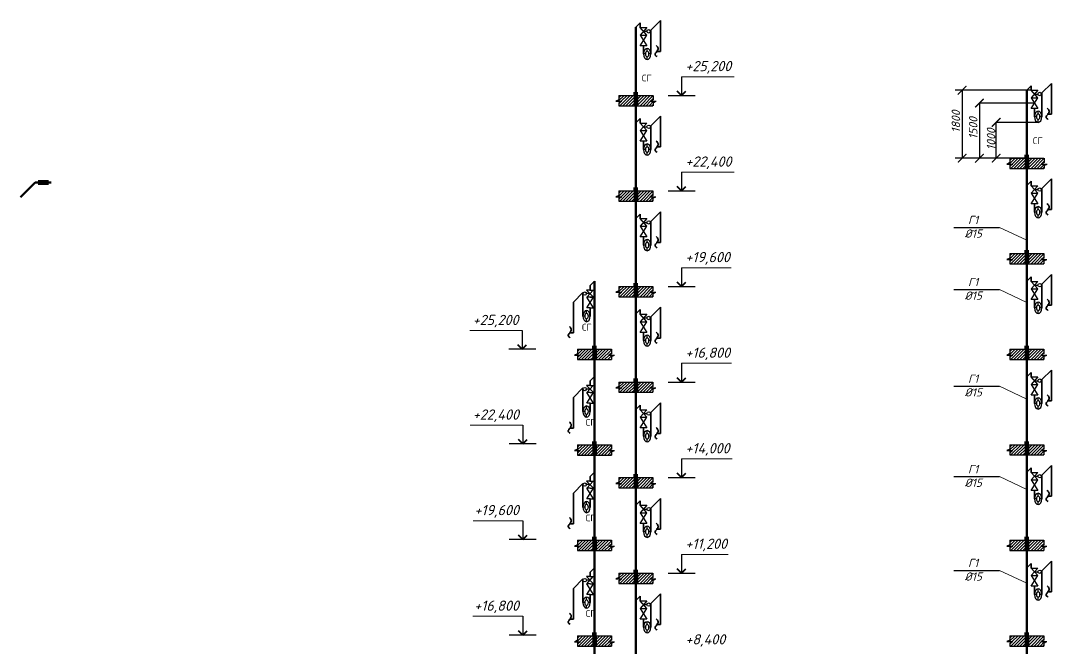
# Model space of a CAD drawing. Header units: millimetres. Extents: x -710977 to 10671, y -929782 to 89628.
# Drawn here: x 442 to 744.2, y 4319.3 to 4503.2 of the extents above; entities that cross this region are included whole.
import ezdxf

# ---------------------------------------------------------------- set-up
doc = ezdxf.new("R2010")
doc.units = ezdxf.units.MM
doc.header["$LTSCALE"] = 0.4
for name, color, linetype in [('аксонометрия', 84, 'Continuous'), ('кварталыИнфо', 7, 'Continuous'), ('СхемаГидравлика', 7, 'Continuous')]:
    doc.layers.add(name, color=color, linetype=linetype)
doc.layers.add('Надписи', color=7, linetype='Continuous', lineweight=20)
doc.styles.add('Zhenka', font='isocpeur.ttf', dxfattribs={"height": 400})
doc.styles.add('группа', font='isocpeui.ttf')
doc.styles.add('размерный', font='isocpeui.ttf')
doc.styles.add('текстовый', font='isocpeui.ttf', dxfattribs={"height": 5})
pattern_1 = [(45, (104.61145, 4215.55436), (-0.44194174, 0.44194174), [])]
pattern_2 = [(45, (104.61145, 4187.55436), (-0.44194174, 0.44194174), [])]
pattern_3 = [(45, (231.3973, 4187.5602), (-0.44194174, 0.44194174), [])]
pattern_4 = [(45, (231.3973, 4215.5602), (-0.44194174, 0.44194174), [])]
pattern_5 = [(45, (231.3973, 4243.5602), (-0.44194174, 0.44194174), [])]
pattern_6 = [(45, (231.3973, 4271.5602), (-0.44194174, 0.44194174), [])]
pattern_7 = [(45, (116.745, 4205.9379), (-0.44194174, 0.44194174), [])]
pattern_8 = [(45, (116.745, 4233.9379), (-0.44194174, 0.44194174), [])]
pattern_9 = [(45, (116.745, 4261.9379), (-0.44194174, 0.44194174), [])]
pattern_10 = [(45, (116.745, 4289.9379), (-0.44194174, 0.44194174), [])]

# ---------------------------------------------------------------- blocks, each defined once
blk = doc.blocks.new('_ArchTick')
at = {"color": 0, "linetype": 'ByBlock', "const_width": 0.15}
blk.add_lwpolyline([(-0.5, -0.5), (0.5, 0.5)], dxfattribs=at)

msp = doc.modelspace()

# ---------------------------------------------------------------- hatches: boundary and pattern name
at = {"layer": 'аксонометрия', "lineweight": 25}
h = msp.add_hatch(dxfattribs=at)
h.set_pattern_fill('ANSI31', scale=5, style=0)
h.set_pattern_definition([(45, (116.745, 4345.90765), (-0.44194174, 0.44194174), [])])
h.paths.add_polyline_path([(621.889, 4478.286), (621.889, 4481.286), (617.389, 4481.286), (617.389, 4479.994), (616.502, 4479.586), (618.275, 4479.586), (617.389, 4479.178), (617.389, 4478.286)])
h = msp.add_hatch(dxfattribs=at)
h.set_pattern_fill('ANSI31', scale=5, style=0)
h.set_pattern_definition([(45, (116.745, 4317.90765), (-0.44194174, 0.44194174), [])])
h.paths.add_polyline_path([(628.275, 4479.586), (626.502, 4479.586), (627.389, 4479.994), (627.389, 4481.286), (622.889, 4481.286), (622.889, 4478.286), (627.389, 4478.286), (627.389, 4479.178)])
h = msp.add_hatch(dxfattribs=at)
h.set_pattern_fill('ANSI31', scale=5, style=0)
h.set_pattern_definition([(45, (231.3973, 4327.52995), (-0.44194174, 0.44194174), [])])
h.paths.add_polyline_path([(736.541, 4459.908), (736.541, 4462.908), (732.041, 4462.908), (732.041, 4461.616), (731.154, 4461.208), (732.928, 4461.208), (732.041, 4460.8), (732.041, 4459.908)])
h = msp.add_hatch(dxfattribs=at)
h.set_pattern_fill('ANSI31', scale=5, style=0)
h.set_pattern_definition([(45, (231.3973, 4299.52995), (-0.44194174, 0.44194174), [])])
h.paths.add_polyline_path([(742.928, 4461.208), (741.154, 4461.208), (742.041, 4461.616), (742.041, 4462.908), (737.541, 4462.908), (737.541, 4459.908), (742.041, 4459.908), (742.041, 4460.8)])
h = msp.add_hatch(dxfattribs=at)
h.set_pattern_fill('ANSI31', scale=5, style=0)
h.set_pattern_definition([(45, (116.745, 4317.9379), (-0.44194174, 0.44194174), [])])
h.paths.add_polyline_path([(621.889, 4450.316), (621.889, 4453.316), (617.389, 4453.316), (617.389, 4452.024), (616.502, 4451.616), (618.275, 4451.616), (617.389, 4451.208), (617.389, 4450.316)])
h = msp.add_hatch(dxfattribs=at)
h.set_pattern_fill('ANSI31', scale=5, style=0)
h.set_pattern_definition(pattern_10)
h.paths.add_polyline_path([(628.275, 4451.616), (626.502, 4451.616), (627.389, 4452.024), (627.389, 4453.316), (622.889, 4453.316), (622.889, 4450.316), (627.389, 4450.316), (627.389, 4451.208)])
h = msp.add_hatch(dxfattribs=at)
h.set_pattern_fill('ANSI31', scale=5, style=0)
h.set_pattern_definition([(45, (231.3973, 4299.5602), (-0.44194174, 0.44194174), [])])
h.paths.add_polyline_path([(736.541, 4431.938), (736.541, 4434.938), (732.041, 4434.938), (732.041, 4433.647), (731.154, 4433.238), (732.928, 4433.238), (732.041, 4432.83), (732.041, 4431.938)])
h = msp.add_hatch(dxfattribs=at)
h.set_pattern_fill('ANSI31', scale=5, style=0)
h.set_pattern_definition(pattern_6)
h.paths.add_polyline_path([(742.928, 4433.238), (741.154, 4433.238), (742.041, 4433.647), (742.041, 4434.938), (737.541, 4434.938), (737.541, 4431.938), (742.041, 4431.938), (742.041, 4432.83)])
h = msp.add_hatch(dxfattribs=at)
h.set_pattern_fill('ANSI31', scale=5, style=0)
h.set_pattern_definition(pattern_10)
h.paths.add_polyline_path([(621.889, 4422.316), (621.889, 4425.316), (617.389, 4425.316), (617.389, 4424.024), (616.502, 4423.616), (618.275, 4423.616), (617.389, 4423.208), (617.389, 4422.316)])
h = msp.add_hatch(dxfattribs=at)
h.set_pattern_fill('ANSI31', scale=5, style=0)
h.set_pattern_definition(pattern_9)
h.paths.add_polyline_path([(628.275, 4423.616), (626.502, 4423.616), (627.389, 4424.024), (627.389, 4425.316), (622.889, 4425.316), (622.889, 4422.316), (627.389, 4422.316), (627.389, 4423.208)])
h = msp.add_hatch(dxfattribs=at)
h.set_pattern_fill('ANSI31', scale=5, style=0)
h.set_pattern_definition([(45, (104.61145, 4271.52436), (-0.44194174, 0.44194174), [])])
h.paths.add_polyline_path([(609.755, 4403.903), (609.755, 4406.903), (605.255, 4406.903), (605.255, 4405.611), (604.368, 4405.203), (606.142, 4405.203), (605.255, 4404.794), (605.255, 4403.903)])
h = msp.add_hatch(dxfattribs=at)
h.set_pattern_fill('ANSI31', scale=5, style=0)
h.set_pattern_definition([(45, (104.61145, 4243.52436), (-0.44194174, 0.44194174), [])])
h.paths.add_polyline_path([(610.755, 4403.903), (615.255, 4403.903), (615.255, 4404.794), (616.142, 4405.203), (614.368, 4405.203), (615.255, 4405.611), (615.255, 4406.903), (610.755, 4406.903)])
h = msp.add_hatch(dxfattribs=at)
h.set_pattern_fill('ANSI31', scale=5, style=0)
h.set_pattern_definition(pattern_6)
h.paths.add_polyline_path([(736.541, 4403.938), (736.541, 4406.938), (732.041, 4406.938), (732.041, 4405.647), (731.154, 4405.238), (732.928, 4405.238), (732.041, 4404.83), (732.041, 4403.938)])
h = msp.add_hatch(dxfattribs=at)
h.set_pattern_fill('ANSI31', scale=5, style=0)
h.set_pattern_definition(pattern_5)
h.paths.add_polyline_path([(742.928, 4405.238), (741.154, 4405.238), (742.041, 4405.647), (742.041, 4406.938), (737.541, 4406.938), (737.541, 4403.938), (742.041, 4403.938), (742.041, 4404.83)])
h = msp.add_hatch(dxfattribs=at)
h.set_pattern_fill('ANSI31', scale=5, style=0)
h.set_pattern_definition(pattern_9)
h.paths.add_polyline_path([(621.889, 4394.316), (621.889, 4397.316), (617.389, 4397.316), (617.389, 4396.024), (616.502, 4395.616), (618.275, 4395.616), (617.389, 4395.208), (617.389, 4394.316)])
h = msp.add_hatch(dxfattribs=at)
h.set_pattern_fill('ANSI31', scale=5, style=0)
h.set_pattern_definition(pattern_8)
h.paths.add_polyline_path([(628.275, 4395.616), (626.502, 4395.616), (627.389, 4396.024), (627.389, 4397.316), (622.889, 4397.316), (622.889, 4394.316), (627.389, 4394.316), (627.389, 4395.208)])
h = msp.add_hatch(dxfattribs=at)
h.set_pattern_fill('ANSI31', scale=5, style=0)
h.set_pattern_definition([(45, (104.61145, 4243.55436), (-0.44194174, 0.44194174), [])])
h.paths.add_polyline_path([(609.755, 4375.933), (609.755, 4378.933), (605.255, 4378.933), (605.255, 4377.641), (604.368, 4377.233), (606.142, 4377.233), (605.255, 4376.824), (605.255, 4375.933)])
h = msp.add_hatch(dxfattribs=at)
h.set_pattern_fill('ANSI31', scale=5, style=0)
h.set_pattern_definition(pattern_1)
h.paths.add_polyline_path([(610.755, 4375.933), (615.255, 4375.933), (615.255, 4376.824), (616.142, 4377.233), (614.368, 4377.233), (615.255, 4377.641), (615.255, 4378.933), (610.755, 4378.933)])
h = msp.add_hatch(dxfattribs=at)
h.set_pattern_fill('ANSI31', scale=5, style=0)
h.set_pattern_definition(pattern_5)
h.paths.add_polyline_path([(736.541, 4375.938), (736.541, 4378.938), (732.041, 4378.938), (732.041, 4377.647), (731.154, 4377.238), (732.928, 4377.238), (732.041, 4376.83), (732.041, 4375.938)])
h = msp.add_hatch(dxfattribs=at)
h.set_pattern_fill('ANSI31', scale=5, style=0)
h.set_pattern_definition(pattern_4)
h.paths.add_polyline_path([(742.928, 4377.238), (741.154, 4377.238), (742.041, 4377.647), (742.041, 4378.938), (737.541, 4378.938), (737.541, 4375.938), (742.041, 4375.938), (742.041, 4376.83)])
h = msp.add_hatch(dxfattribs=at)
h.set_pattern_fill('ANSI31', scale=5, style=0)
h.set_pattern_definition(pattern_8)
h.paths.add_polyline_path([(621.889, 4366.316), (621.889, 4369.316), (617.389, 4369.316), (617.389, 4368.024), (616.502, 4367.616), (618.275, 4367.616), (617.389, 4367.208), (617.389, 4366.316)])
h = msp.add_hatch(dxfattribs=at)
h.set_pattern_fill('ANSI31', scale=5, style=0)
h.set_pattern_definition(pattern_7)
h.paths.add_polyline_path([(628.275, 4367.616), (626.502, 4367.616), (627.389, 4368.024), (627.389, 4369.316), (622.889, 4369.316), (622.889, 4366.316), (627.389, 4366.316), (627.389, 4367.208)])
h = msp.add_hatch(dxfattribs=at)
h.set_pattern_fill('ANSI31', scale=5, style=0)
h.set_pattern_definition(pattern_1)
h.paths.add_polyline_path([(609.755, 4347.933), (609.755, 4350.933), (605.255, 4350.933), (605.255, 4349.641), (604.368, 4349.233), (606.142, 4349.233), (605.255, 4348.824), (605.255, 4347.933)])
h = msp.add_hatch(dxfattribs=at)
h.set_pattern_fill('ANSI31', scale=5, style=0)
h.set_pattern_definition(pattern_2)
h.paths.add_polyline_path([(610.755, 4347.933), (615.255, 4347.933), (615.255, 4348.824), (616.142, 4349.233), (614.368, 4349.233), (615.255, 4349.641), (615.255, 4350.933), (610.755, 4350.933)])
h = msp.add_hatch(dxfattribs=at)
h.set_pattern_fill('ANSI31', scale=5, style=0)
h.set_pattern_definition(pattern_4)
h.paths.add_polyline_path([(736.541, 4347.938), (736.541, 4350.938), (732.041, 4350.938), (732.041, 4349.647), (731.154, 4349.238), (732.928, 4349.238), (732.041, 4348.83), (732.041, 4347.938)])
h = msp.add_hatch(dxfattribs=at)
h.set_pattern_fill('ANSI31', scale=5, style=0)
h.set_pattern_definition(pattern_3)
h.paths.add_polyline_path([(742.928, 4349.238), (741.154, 4349.238), (742.041, 4349.647), (742.041, 4350.938), (737.541, 4350.938), (737.541, 4347.938), (742.041, 4347.938), (742.041, 4348.83)])
h = msp.add_hatch(dxfattribs=at)
h.set_pattern_fill('ANSI31', scale=5, style=0)
h.set_pattern_definition(pattern_7)
h.paths.add_polyline_path([(621.889, 4338.316), (621.889, 4341.316), (617.389, 4341.316), (617.389, 4340.024), (616.502, 4339.616), (618.275, 4339.616), (617.389, 4339.208), (617.389, 4338.316)])
h = msp.add_hatch(dxfattribs=at)
h.set_pattern_fill('ANSI31', scale=5, style=0)
h.set_pattern_definition([(45, (116.745, 4177.9379), (-0.44194174, 0.44194174), [])])
h.paths.add_polyline_path([(628.275, 4339.616), (626.502, 4339.616), (627.389, 4340.024), (627.389, 4341.316), (622.889, 4341.316), (622.889, 4338.316), (627.389, 4338.316), (627.389, 4339.208)])
h = msp.add_hatch(dxfattribs=at)
h.set_pattern_fill('ANSI31', scale=5, style=0)
h.set_pattern_definition(pattern_2)
h.paths.add_polyline_path([(609.755, 4319.933), (609.755, 4322.933), (605.255, 4322.933), (605.255, 4321.641), (604.368, 4321.233), (606.142, 4321.233), (605.255, 4320.824), (605.255, 4319.933)])
h = msp.add_hatch(dxfattribs=at)
h.set_pattern_fill('ANSI31', scale=5, style=0)
h.set_pattern_definition([(45, (104.61145, 4159.55436), (-0.44194174, 0.44194174), [])])
h.paths.add_polyline_path([(610.755, 4319.933), (615.255, 4319.933), (615.255, 4320.824), (616.142, 4321.233), (614.368, 4321.233), (615.255, 4321.641), (615.255, 4322.933), (610.755, 4322.933)])
h = msp.add_hatch(dxfattribs=at)
h.set_pattern_fill('ANSI31', scale=5, style=0)
h.set_pattern_definition(pattern_3)
h.paths.add_polyline_path([(736.541, 4319.938), (736.541, 4322.938), (732.041, 4322.938), (732.041, 4321.647), (731.154, 4321.238), (732.928, 4321.238), (732.041, 4320.83), (732.041, 4319.938)])
h = msp.add_hatch(dxfattribs=at)
h.set_pattern_fill('ANSI31', scale=5, style=0)
h.set_pattern_definition([(45, (231.3973, 4159.5602), (-0.44194174, 0.44194174), [])])
h.paths.add_polyline_path([(742.928, 4321.238), (741.154, 4321.238), (742.041, 4321.647), (742.041, 4322.938), (737.541, 4322.938), (737.541, 4319.938), (742.041, 4319.938), (742.041, 4320.83)])

# ---------------------------------------------------------------- linework, layer by layer
at = {"color": 7, "lineweight": 35}
for p, q in [((622.389, 4501.256), (623.661, 4502.529)), ((623.661, 4502.529), (623.661, 4501.192)), ((626.746, 4500.392), (629.575, 4503.22)), ((629.575, 4503.22), (629.575, 4494.22)), ((626.746, 4493.442), (626.746, 4500.392)), ((624.646, 4495.872), (624.646, 4493.442)), ((629.575, 4494.22), (628.575, 4494.22)), ((737.041, 4482.878), (738.314, 4484.151)), ((738.314, 4484.151), (738.314, 4482.814)), ((741.399, 4482.014), (744.227, 4484.842)), ((744.227, 4484.842), (744.227, 4475.842)), ((741.399, 4475.064), (741.399, 4482.014)), ((739.299, 4477.494), (739.299, 4475.064)), ((622.389, 4473.256), (623.661, 4474.529)), ((623.661, 4474.529), (623.661, 4473.192)), ((626.746, 4472.392), (629.575, 4475.22)), ((629.575, 4475.22), (629.575, 4466.22)), ((744.227, 4475.842), (743.227, 4475.842)), ((626.746, 4465.442), (626.746, 4472.392)), ((624.646, 4467.872), (624.646, 4465.442)), ((629.575, 4466.22), (628.575, 4466.22)), ((737.041, 4454.878), (738.314, 4456.151)), ((738.314, 4456.151), (738.314, 4454.814)), ((741.399, 4454.014), (744.227, 4456.842)), ((744.227, 4456.842), (744.227, 4447.842)), ((741.399, 4447.064), (741.399, 4454.014)), ((739.299, 4449.494), (739.299, 4447.064)), ((622.389, 4445.256), (623.661, 4446.529)), ((623.661, 4446.529), (623.661, 4445.192)), ((626.746, 4444.392), (629.575, 4447.22)), ((629.575, 4447.22), (629.575, 4438.22)), ((744.227, 4447.842), (743.227, 4447.842)), ((626.746, 4437.442), (626.746, 4444.392)), ((624.646, 4439.872), (624.646, 4437.442)), ((629.575, 4438.22), (628.575, 4438.22)), ((737.041, 4426.878), (738.314, 4428.151)), ((738.314, 4428.151), (738.314, 4426.814)), ((741.399, 4426.014), (744.227, 4428.842)), ((744.227, 4428.842), (744.227, 4419.842)), ((608.982, 4425.6), (610.255, 4426.873)), ((608.982, 4425.6), (608.982, 4424.263)), ((741.399, 4419.064), (741.399, 4426.014)), ((606.882, 4423.59), (604.054, 4420.761)), ((606.882, 4416.64), (606.882, 4423.59)), ((604.054, 4420.761), (604.054, 4411.761)), ((608.982, 4419.069), (608.982, 4416.64)), ((626.746, 4416.392), (629.575, 4419.22)), ((629.575, 4419.22), (629.575, 4410.22)), ((739.299, 4421.494), (739.299, 4419.064)), ((744.227, 4419.842), (743.227, 4419.842)), ((622.389, 4417.256), (623.661, 4418.529)), ((623.661, 4418.529), (623.661, 4417.192)), ((626.746, 4409.442), (626.746, 4416.392)), ((604.054, 4411.761), (603.054, 4411.761)), ((624.646, 4411.872), (624.646, 4409.442)), ((629.575, 4410.22), (628.575, 4410.22)), ((741.399, 4398.014), (744.227, 4400.842)), ((744.227, 4400.842), (744.227, 4391.842)), ((608.982, 4397.63), (610.255, 4398.903)), ((737.041, 4398.878), (738.314, 4400.151)), ((738.314, 4400.151), (738.314, 4398.814)), ((741.399, 4391.064), (741.399, 4398.014)), ((606.882, 4395.62), (604.054, 4392.791)), ((606.882, 4388.67), (606.882, 4395.62)), ((608.982, 4397.63), (608.982, 4396.293)), ((604.054, 4392.791), (604.054, 4383.791)), ((739.299, 4393.494), (739.299, 4391.064)), ((744.227, 4391.842), (743.227, 4391.842)), ((608.982, 4391.099), (608.982, 4388.67)), ((622.389, 4389.256), (623.661, 4390.529)), ((623.661, 4390.529), (623.661, 4389.192)), ((626.746, 4388.392), (629.575, 4391.22)), ((629.575, 4391.22), (629.575, 4382.22)), ((626.746, 4381.442), (626.746, 4388.392)), ((604.054, 4383.791), (603.054, 4383.791)), ((624.646, 4383.872), (624.646, 4381.442)), ((629.575, 4382.22), (628.575, 4382.22)), ((608.982, 4369.63), (610.255, 4370.903)), ((737.041, 4370.878), (738.314, 4372.151)), ((738.314, 4372.151), (738.314, 4370.814)), ((741.399, 4370.014), (744.227, 4372.842)), ((744.227, 4372.842), (744.227, 4363.842)), ((606.882, 4367.62), (604.054, 4364.791)), ((606.882, 4360.67), (606.882, 4367.62)), ((608.982, 4369.63), (608.982, 4368.293)), ((741.399, 4363.064), (741.399, 4370.014)), ((604.054, 4364.791), (604.054, 4355.791)), ((739.299, 4365.494), (739.299, 4363.064)), ((608.982, 4363.099), (608.982, 4360.67)), ((622.389, 4361.256), (623.661, 4362.529)), ((623.661, 4362.529), (623.661, 4361.192)), ((626.746, 4360.392), (629.575, 4363.22)), ((629.575, 4363.22), (629.575, 4354.22)), ((744.227, 4363.842), (743.227, 4363.842)), ((626.746, 4353.442), (626.746, 4360.392)), ((604.054, 4355.791), (603.054, 4355.791)), ((624.646, 4355.872), (624.646, 4353.442)), ((629.575, 4354.22), (628.575, 4354.22)), ((737.041, 4342.878), (738.314, 4344.151)), ((738.314, 4344.151), (738.314, 4342.814)), ((741.399, 4342.014), (744.227, 4344.842)), ((744.227, 4344.842), (744.227, 4335.842)), ((608.982, 4341.63), (610.255, 4342.903)), ((608.982, 4341.63), (608.982, 4340.293)), ((741.399, 4335.064), (741.399, 4342.014)), ((606.882, 4339.62), (604.054, 4336.791)), ((606.882, 4332.67), (606.882, 4339.62)), ((739.299, 4337.494), (739.299, 4335.064)), ((604.054, 4336.791), (604.054, 4327.791)), ((608.982, 4335.099), (608.982, 4332.67)), ((622.389, 4333.256), (623.661, 4334.529)), ((623.661, 4334.529), (623.661, 4333.192)), ((626.746, 4332.392), (629.575, 4335.22)), ((629.575, 4335.22), (629.575, 4326.22)), ((744.227, 4335.842), (743.227, 4335.842)), ((626.746, 4325.442), (626.746, 4332.392)), ((604.054, 4327.791), (603.054, 4327.791)), ((624.646, 4327.872), (624.646, 4325.442)), ((629.575, 4326.22), (628.575, 4326.22))]:
    msp.add_line(p, q, dxfattribs=at)
at = {"color": 7, "lineweight": 20}
for p, q in [((635.813, 4486.789), (651.24, 4486.789)), ((635.813, 4458.82), (651.24, 4458.82)), ((635.813, 4430.82), (650.38, 4430.82)), ((589.087, 4412.406), (573.66, 4412.406)), ((635.813, 4402.82), (650.466, 4402.82)), ((589.203, 4384.686), (573.776, 4384.686)), ((635.813, 4374.82), (650.587, 4374.82)), ((589.203, 4356.686), (574.635, 4356.686)), ((635.813, 4346.82), (649.489, 4346.82)), ((589.203, 4328.686), (574.55, 4328.686))]:
    msp.add_line(p, q, dxfattribs=at)
at = {"color": 7, "lineweight": 25}
for p, q in [((635.813, 4486.789), (635.813, 4481.286)), ((631.869, 4481.286), (639.757, 4481.286)), ((635.813, 4458.82), (635.813, 4453.316)), ((631.869, 4453.316), (639.757, 4453.316)), ((635.813, 4430.82), (635.813, 4425.316)), ((631.869, 4425.316), (639.757, 4425.316)), ((589.087, 4412.406), (589.087, 4406.903)), ((593.031, 4406.903), (585.143, 4406.903)), ((635.813, 4402.82), (635.813, 4397.316)), ((631.869, 4397.316), (639.757, 4397.316)), ((589.203, 4384.686), (589.203, 4379.183)), ((593.147, 4379.183), (585.259, 4379.183)), ((635.813, 4374.82), (635.813, 4369.316)), ((631.869, 4369.316), (639.757, 4369.316)), ((589.203, 4356.686), (589.203, 4351.183)), ((593.147, 4351.183), (585.259, 4351.183)), ((635.813, 4346.82), (635.813, 4341.316)), ((631.869, 4341.316), (639.757, 4341.316)), ((589.203, 4328.686), (589.203, 4323.183)), ((593.147, 4323.183), (585.259, 4323.183))]:
    msp.add_line(p, q, dxfattribs=at)
at = {"lineweight": 30}
for p, q in [((450.156, 4456.281), (447.156, 4456.281)), ((447.156, 4455.281), (450.156, 4455.281))]:
    msp.add_line(p, q, dxfattribs=at)
at = {"lineweight": 25}
for p, q in [((715.633, 4442.641), (729.021, 4442.641)), ((715.633, 4442.641), (729.021, 4442.641)), ((715.633, 4424.448), (729.021, 4424.448)), ((715.633, 4424.448), (729.021, 4424.448)), ((715.633, 4396.104), (729.021, 4396.104)), ((715.633, 4396.104), (729.021, 4396.104)), ((715.633, 4369.611), (729.021, 4369.611)), ((715.633, 4369.611), (729.021, 4369.611)), ((715.633, 4342.135), (729.021, 4342.135)), ((715.633, 4342.135), (729.021, 4342.135))]:
    msp.add_line(p, q, dxfattribs=at)
at = {"color": 7, "lineweight": 35}
for points in [[(628.369, 4495.971), (628.896, 4495.096), (628.508, 4494.13), (628.008, 4493.246), (628.587, 4492.667)], [(743.022, 4477.593), (743.548, 4476.718), (743.16, 4475.752), (742.661, 4474.868), (743.239, 4474.29)], [(628.369, 4467.971), (628.896, 4467.096), (628.508, 4466.13), (628.008, 4465.246), (628.587, 4464.667)], [(743.022, 4449.593), (743.548, 4448.718), (743.16, 4447.752), (742.661, 4446.868), (743.239, 4446.29)], [(628.369, 4439.971), (628.896, 4439.096), (628.508, 4438.13), (628.008, 4437.246), (628.587, 4436.667)], [(743.022, 4421.593), (743.548, 4420.718), (743.16, 4419.752), (742.661, 4418.868), (743.239, 4418.29)], [(602.915, 4413.602), (603.442, 4412.727), (603.054, 4411.761), (602.554, 4410.877), (603.133, 4410.299)], [(628.369, 4411.971), (628.896, 4411.096), (628.508, 4410.13), (628.008, 4409.246), (628.587, 4408.667)], [(743.022, 4393.593), (743.548, 4392.718), (743.16, 4391.752), (742.661, 4390.868), (743.239, 4390.29)], [(602.915, 4385.632), (603.442, 4384.757), (603.054, 4383.791), (602.554, 4382.907), (603.133, 4382.329)], [(628.369, 4383.971), (628.896, 4383.096), (628.508, 4382.13), (628.008, 4381.246), (628.587, 4380.667)], [(743.022, 4365.593), (743.548, 4364.718), (743.16, 4363.752), (742.661, 4362.868), (743.239, 4362.29)], [(602.915, 4357.632), (603.442, 4356.757), (603.054, 4355.791), (602.554, 4354.907), (603.133, 4354.329)], [(628.369, 4355.971), (628.896, 4355.096), (628.508, 4354.13), (628.008, 4353.246), (628.587, 4352.667)], [(743.022, 4337.593), (743.548, 4336.718), (743.16, 4335.752), (742.661, 4334.868), (743.239, 4334.29)], [(602.915, 4329.632), (603.442, 4328.757), (603.054, 4327.791), (602.554, 4326.907), (603.133, 4326.329)], [(628.369, 4327.971), (628.896, 4327.096), (628.508, 4326.13), (628.008, 4325.246), (628.587, 4324.667)]]:
    msp.add_spline(points, degree=3, dxfattribs=at)
at = {"layer": 'аксонометрия', "color": 7, "lineweight": 70}
for p, q in [((622.389, 4478.286), (622.389, 4501.256)), ((737.041, 4459.908), (737.041, 4482.878)), ((622.389, 4473.286), (622.389, 4478.286)), ((622.389, 4249.286), (622.389, 4473.286)), ((737.041, 4454.908), (737.041, 4459.908)), ((737.041, 4230.908), (737.041, 4454.908)), ((610.255, 4174.903), (610.255, 4398.903))]:
    msp.add_line(p, q, dxfattribs=at)
at = {"layer": 'аксонометрия', "color": 7, "lineweight": 25}
for p, q in [((624.646, 4500.092), (625.646, 4500.092)), ((625.696, 4494.227), (625.696, 4495.094)), ((625.175, 4493.442), (624.646, 4493.442)), ((625.696, 4491.789), (625.696, 4492.656)), ((626.746, 4493.442), (626.218, 4493.442)), ((621.889, 4481.286), (621.889, 4482.286)), ((622.889, 4481.286), (622.889, 4482.286)), ((617.389, 4479.994), (616.502, 4479.586)), ((616.502, 4479.586), (618.275, 4479.586)), ((617.389, 4481.286), (627.389, 4481.286)), ((617.389, 4481.286), (617.389, 4479.994)), ((617.389, 4479.178), (618.275, 4479.586)), ((621.889, 4481.286), (621.889, 4478.286)), ((622.889, 4481.286), (622.889, 4478.286)), ((627.439, 4479.994), (626.552, 4479.586)), ((626.552, 4479.586), (628.326, 4479.586)), ((627.439, 4481.286), (627.439, 4479.994)), ((627.439, 4479.178), (628.326, 4479.586)), ((739.299, 4481.714), (740.299, 4481.714)), ((617.389, 4479.178), (617.389, 4478.286)), ((617.389, 4478.286), (627.389, 4478.286)), ((627.439, 4479.178), (627.439, 4478.286)), ((740.349, 4475.85), (740.349, 4476.717)), ((739.828, 4475.064), (739.299, 4475.064)), ((740.349, 4473.411), (740.349, 4474.278)), ((741.399, 4475.064), (740.87, 4475.064)), ((624.646, 4472.092), (625.646, 4472.092)), ((625.175, 4465.442), (624.646, 4465.442)), ((625.696, 4466.227), (625.696, 4467.094)), ((625.696, 4463.789), (625.696, 4464.656)), ((626.746, 4465.442), (626.218, 4465.442)), ((732.041, 4461.616), (731.154, 4461.208)), ((731.154, 4461.208), (732.928, 4461.208)), ((732.041, 4462.908), (742.041, 4462.908)), ((732.041, 4462.908), (732.041, 4461.616)), ((732.041, 4460.8), (732.928, 4461.208)), ((736.541, 4462.908), (736.541, 4463.908)), ((736.541, 4462.908), (736.541, 4459.908)), ((737.541, 4462.908), (737.541, 4463.908)), ((737.541, 4462.908), (737.541, 4459.908)), ((742.091, 4461.616), (741.205, 4461.208)), ((741.205, 4461.208), (742.978, 4461.208)), ((742.091, 4462.908), (742.091, 4461.616)), ((742.091, 4460.8), (742.978, 4461.208)), ((732.041, 4460.8), (732.041, 4459.908)), ((732.041, 4459.908), (742.041, 4459.908)), ((742.091, 4460.8), (742.091, 4459.908)), ((617.389, 4453.316), (627.389, 4453.316)), ((617.389, 4453.316), (617.389, 4452.024)), ((621.889, 4453.316), (621.889, 4454.316)), ((621.889, 4453.316), (621.889, 4450.316)), ((622.889, 4453.316), (622.889, 4454.316)), ((622.889, 4453.316), (622.889, 4450.316)), ((627.389, 4453.316), (627.389, 4452.024)), ((739.299, 4453.714), (740.299, 4453.714)), ((617.389, 4452.024), (616.502, 4451.616)), ((616.502, 4451.616), (618.275, 4451.616)), ((617.389, 4451.208), (618.275, 4451.616)), ((617.389, 4451.208), (617.389, 4450.316)), ((617.389, 4450.316), (627.389, 4450.316)), ((622.389, 4450.316), (622.389, 4445.316)), ((627.389, 4452.024), (626.502, 4451.616)), ((626.502, 4451.616), (628.275, 4451.616)), ((627.389, 4451.208), (628.275, 4451.616)), ((627.389, 4451.208), (627.389, 4450.316)), ((739.828, 4447.064), (739.299, 4447.064)), ((740.349, 4447.85), (740.349, 4448.717)), ((740.349, 4445.411), (740.349, 4446.278)), ((741.399, 4447.064), (740.87, 4447.064)), ((624.646, 4444.092), (625.646, 4444.092)), ((625.175, 4437.442), (624.646, 4437.442)), ((625.696, 4438.227), (625.696, 4439.094)), ((626.746, 4437.442), (626.218, 4437.442)), ((625.696, 4435.789), (625.696, 4436.656)), ((732.041, 4434.938), (742.041, 4434.938)), ((732.041, 4434.938), (732.041, 4433.647)), ((736.541, 4434.938), (736.541, 4435.938)), ((736.541, 4434.938), (736.541, 4431.938)), ((737.541, 4434.938), (737.541, 4435.938)), ((737.541, 4434.938), (737.541, 4431.938)), ((742.041, 4434.938), (742.041, 4433.647)), ((732.041, 4433.647), (731.154, 4433.238)), ((731.154, 4433.238), (732.928, 4433.238)), ((732.041, 4432.83), (732.928, 4433.238)), ((732.041, 4432.83), (732.041, 4431.938)), ((732.041, 4431.938), (742.041, 4431.938)), ((737.041, 4431.938), (737.041, 4426.938)), ((742.041, 4433.647), (741.154, 4433.238)), ((741.154, 4433.238), (742.928, 4433.238)), ((742.041, 4432.83), (742.928, 4433.238)), ((742.041, 4432.83), (742.041, 4431.938)), ((617.389, 4425.316), (627.389, 4425.316)), ((617.389, 4425.316), (617.389, 4424.024)), ((621.889, 4425.316), (621.889, 4426.316)), ((621.889, 4425.316), (621.889, 4422.316)), ((622.889, 4425.316), (622.889, 4426.316)), ((622.889, 4425.316), (622.889, 4422.316)), ((627.389, 4425.316), (627.389, 4424.024)), ((739.299, 4425.714), (740.299, 4425.714)), ((608.943, 4423.227), (607.904, 4423.227)), ((608.904, 4424.263), (607.921, 4424.263)), ((609.965, 4422.191), (607.921, 4424.263)), ((608, 4422.191), (609.887, 4424.263)), ((609.965, 4419.069), (608, 4422.191)), ((608, 4419.069), (609.965, 4422.191)), ((608.982, 4422.191), (608, 4422.191)), ((608.904, 4422.191), (608, 4422.191)), ((608.904, 4424.263), (609.887, 4424.263)), ((609.809, 4422.191), (608.904, 4422.191)), ((608.982, 4422.191), (609.965, 4422.191)), ((617.389, 4424.024), (616.502, 4423.616)), ((616.502, 4423.616), (618.275, 4423.616)), ((617.389, 4423.208), (618.275, 4423.616)), ((617.389, 4423.208), (617.389, 4422.316)), ((617.389, 4422.316), (627.389, 4422.316)), ((622.389, 4422.316), (622.389, 4417.316)), ((627.389, 4424.024), (626.502, 4423.616)), ((626.502, 4423.616), (628.275, 4423.616)), ((627.389, 4423.208), (628.275, 4423.616)), ((627.389, 4423.208), (627.389, 4422.316)), ((608.982, 4419.069), (608, 4419.069)), ((608.982, 4419.069), (609.965, 4419.069)), ((739.828, 4419.064), (739.299, 4419.064)), ((740.349, 4419.85), (740.349, 4420.717)), ((741.399, 4419.064), (740.87, 4419.064)), ((607.411, 4416.64), (606.882, 4416.64)), ((607.932, 4417.425), (607.932, 4418.292)), ((607.932, 4414.987), (607.932, 4415.854)), ((608.982, 4416.64), (608.454, 4416.64)), ((624.646, 4416.092), (625.646, 4416.092)), ((740.349, 4417.411), (740.349, 4418.278)), ((625.696, 4410.227), (625.696, 4411.094)), ((605.255, 4406.903), (615.255, 4406.903)), ((605.255, 4406.903), (605.255, 4405.611)), ((609.771, 4406.903), (609.771, 4407.903)), ((609.771, 4406.903), (609.771, 4403.903)), ((610.771, 4406.903), (610.771, 4407.903)), ((610.771, 4406.903), (610.771, 4403.903)), ((615.255, 4406.903), (615.255, 4405.611)), ((625.175, 4409.442), (624.646, 4409.442)), ((625.696, 4407.789), (625.696, 4408.656)), ((626.746, 4409.442), (626.218, 4409.442)), ((732.041, 4406.938), (742.041, 4406.938)), ((732.041, 4406.938), (732.041, 4405.647)), ((736.541, 4406.938), (736.541, 4407.938)), ((736.541, 4406.938), (736.541, 4403.938)), ((737.541, 4406.938), (737.541, 4407.938)), ((737.541, 4406.938), (737.541, 4403.938)), ((742.041, 4406.938), (742.041, 4405.647)), ((605.255, 4405.611), (604.368, 4405.203)), ((604.368, 4405.203), (606.142, 4405.203)), ((605.255, 4404.794), (606.142, 4405.203)), ((605.255, 4404.794), (605.255, 4403.903)), ((605.255, 4403.903), (615.255, 4403.903)), ((615.255, 4405.611), (614.368, 4405.203)), ((614.368, 4405.203), (616.142, 4405.203)), ((615.255, 4404.794), (616.142, 4405.203)), ((615.255, 4404.794), (615.255, 4403.903)), ((732.041, 4405.647), (731.154, 4405.238)), ((731.154, 4405.238), (732.928, 4405.238)), ((732.041, 4404.83), (732.928, 4405.238)), ((732.041, 4404.83), (732.041, 4403.938)), ((732.041, 4403.938), (742.041, 4403.938)), ((737.041, 4403.938), (737.041, 4398.938)), ((742.041, 4405.647), (741.154, 4405.238)), ((741.154, 4405.238), (742.928, 4405.238)), ((742.041, 4404.83), (742.928, 4405.238)), ((742.041, 4404.83), (742.041, 4403.938)), ((621.889, 4397.316), (621.889, 4398.316)), ((622.889, 4397.316), (622.889, 4398.316)), ((739.299, 4397.714), (740.299, 4397.714)), ((608.943, 4395.257), (607.904, 4395.257)), ((608.904, 4396.293), (607.921, 4396.293)), ((609.965, 4394.221), (607.921, 4396.293)), ((608, 4394.221), (609.887, 4396.293)), ((608.904, 4396.293), (609.887, 4396.293)), ((617.389, 4396.024), (616.502, 4395.616)), ((616.502, 4395.616), (618.275, 4395.616)), ((617.389, 4397.316), (627.389, 4397.316)), ((617.389, 4397.316), (617.389, 4396.024)), ((617.389, 4395.208), (618.275, 4395.616)), ((617.389, 4395.208), (617.389, 4394.316)), ((621.889, 4397.316), (621.889, 4394.316)), ((622.889, 4397.316), (622.889, 4394.316)), ((627.389, 4396.024), (626.502, 4395.616)), ((626.502, 4395.616), (628.275, 4395.616)), ((627.389, 4397.316), (627.389, 4396.024)), ((627.389, 4395.208), (628.275, 4395.616)), ((627.389, 4395.208), (627.389, 4394.316)), ((608.982, 4394.221), (608, 4394.221)), ((609.965, 4391.099), (608, 4394.221)), ((608, 4391.099), (609.965, 4394.221)), ((608.982, 4394.221), (609.965, 4394.221)), ((617.389, 4394.316), (627.389, 4394.316)), ((622.389, 4394.316), (622.389, 4389.316)), ((740.349, 4391.85), (740.349, 4392.717)), ((607.411, 4388.67), (606.882, 4388.67)), ((607.932, 4389.455), (607.932, 4390.322)), ((608.982, 4391.099), (608, 4391.099)), ((608.982, 4388.67), (608.454, 4388.67)), ((608.982, 4391.099), (609.965, 4391.099)), ((739.828, 4391.064), (739.299, 4391.064)), ((740.349, 4389.411), (740.349, 4390.278)), ((741.399, 4391.064), (740.87, 4391.064)), ((607.932, 4387.017), (607.932, 4387.884)), ((624.646, 4388.092), (625.646, 4388.092)), ((625.696, 4382.227), (625.696, 4383.094)), ((609.755, 4378.933), (609.755, 4379.933)), ((610.755, 4378.933), (610.755, 4379.933)), ((625.175, 4381.442), (624.646, 4381.442)), ((625.696, 4379.789), (625.696, 4380.656)), ((626.746, 4381.442), (626.218, 4381.442)), ((736.541, 4378.938), (736.541, 4379.938)), ((737.541, 4378.938), (737.541, 4379.938)), ((605.255, 4377.641), (604.368, 4377.233)), ((604.368, 4377.233), (606.142, 4377.233)), ((605.255, 4378.933), (615.255, 4378.933)), ((605.255, 4378.933), (605.255, 4377.641)), ((605.255, 4376.824), (606.142, 4377.233)), ((605.255, 4376.824), (605.255, 4375.933)), ((609.755, 4378.933), (609.755, 4375.933)), ((610.755, 4378.933), (610.755, 4375.933)), ((615.255, 4377.641), (614.368, 4377.233)), ((614.368, 4377.233), (616.142, 4377.233)), ((615.255, 4378.933), (615.255, 4377.641)), ((615.255, 4376.824), (616.142, 4377.233)), ((615.255, 4376.824), (615.255, 4375.933)), ((732.041, 4377.647), (731.154, 4377.238)), ((731.154, 4377.238), (732.928, 4377.238)), ((732.041, 4378.938), (742.041, 4378.938)), ((732.041, 4378.938), (732.041, 4377.647)), ((732.041, 4376.83), (732.928, 4377.238)), ((732.041, 4376.83), (732.041, 4375.938)), ((736.541, 4378.938), (736.541, 4375.938)), ((737.541, 4378.938), (737.541, 4375.938)), ((742.041, 4377.647), (741.154, 4377.238)), ((741.154, 4377.238), (742.928, 4377.238)), ((742.041, 4378.938), (742.041, 4377.647)), ((742.041, 4376.83), (742.928, 4377.238)), ((742.041, 4376.83), (742.041, 4375.938)), ((605.255, 4375.933), (615.255, 4375.933)), ((732.041, 4375.938), (742.041, 4375.938)), ((737.041, 4375.938), (737.041, 4370.938)), ((608.904, 4368.293), (607.921, 4368.293)), ((609.965, 4366.221), (607.921, 4368.293)), ((608, 4366.221), (609.887, 4368.293)), ((608.904, 4368.293), (609.887, 4368.293)), ((617.389, 4368.024), (616.502, 4367.616)), ((616.502, 4367.616), (618.275, 4367.616)), ((617.389, 4369.316), (627.389, 4369.316)), ((617.389, 4369.316), (617.389, 4368.024)), ((617.389, 4367.208), (618.275, 4367.616)), ((621.889, 4369.316), (621.889, 4370.316)), ((621.889, 4369.316), (621.889, 4366.316)), ((622.889, 4369.316), (622.889, 4370.316)), ((622.889, 4369.316), (622.889, 4366.316)), ((627.389, 4368.024), (626.502, 4367.616)), ((626.502, 4367.616), (628.275, 4367.616)), ((627.389, 4369.316), (627.389, 4368.024)), ((627.389, 4367.208), (628.275, 4367.616)), ((739.299, 4369.714), (740.299, 4369.714)), ((608.943, 4367.257), (607.904, 4367.257)), ((608.982, 4366.221), (608, 4366.221)), ((609.965, 4363.099), (608, 4366.221)), ((608, 4363.099), (609.965, 4366.221)), ((608.982, 4366.221), (609.965, 4366.221)), ((617.389, 4367.208), (617.389, 4366.316)), ((617.389, 4366.316), (627.389, 4366.316)), ((622.389, 4366.316), (622.389, 4361.316)), ((627.389, 4367.208), (627.389, 4366.316)), ((740.349, 4363.85), (740.349, 4364.717)), ((607.932, 4361.455), (607.932, 4362.322)), ((608.982, 4363.099), (608, 4363.099)), ((608.982, 4363.099), (609.965, 4363.099)), ((739.828, 4363.064), (739.299, 4363.064)), ((740.349, 4361.411), (740.349, 4362.278)), ((741.399, 4363.064), (740.87, 4363.064)), ((607.411, 4360.67), (606.882, 4360.67)), ((607.932, 4359.017), (607.932, 4359.884)), ((608.982, 4360.67), (608.454, 4360.67)), ((624.646, 4360.092), (625.646, 4360.092)), ((625.175, 4353.442), (624.646, 4353.442)), ((625.696, 4354.227), (625.696, 4355.094)), ((625.696, 4351.789), (625.696, 4352.656)), ((626.746, 4353.442), (626.218, 4353.442)), ((605.255, 4349.641), (604.368, 4349.233)), ((605.255, 4350.933), (615.255, 4350.933)), ((605.255, 4350.933), (605.255, 4349.641)), ((609.755, 4350.933), (609.755, 4351.933)), ((609.755, 4350.933), (609.755, 4347.933)), ((610.755, 4350.933), (610.755, 4351.933)), ((610.755, 4350.933), (610.755, 4347.933)), ((615.255, 4349.641), (614.368, 4349.233)), ((615.255, 4350.933), (615.255, 4349.641)), ((732.041, 4349.647), (731.154, 4349.238)), ((732.041, 4350.938), (742.041, 4350.938)), ((732.041, 4350.938), (732.041, 4349.647)), ((736.541, 4350.938), (736.541, 4351.938)), ((736.541, 4350.938), (736.541, 4347.938)), ((737.541, 4350.938), (737.541, 4351.938)), ((737.541, 4350.938), (737.541, 4347.938)), ((742.041, 4349.647), (741.154, 4349.238)), ((742.041, 4350.938), (742.041, 4349.647)), ((604.368, 4349.233), (606.142, 4349.233)), ((605.255, 4348.824), (606.142, 4349.233)), ((605.255, 4348.824), (605.255, 4347.933)), ((605.255, 4347.933), (615.255, 4347.933)), ((614.368, 4349.233), (616.142, 4349.233)), ((615.255, 4348.824), (616.142, 4349.233)), ((615.255, 4348.824), (615.255, 4347.933)), ((731.154, 4349.238), (732.928, 4349.238)), ((732.041, 4348.83), (732.928, 4349.238)), ((732.041, 4348.83), (732.041, 4347.938)), ((732.041, 4347.938), (742.041, 4347.938)), ((737.041, 4347.938), (737.041, 4342.938)), ((741.154, 4349.238), (742.928, 4349.238)), ((742.041, 4348.83), (742.928, 4349.238)), ((742.041, 4348.83), (742.041, 4347.938)), ((608.904, 4340.293), (607.921, 4340.293)), ((609.965, 4338.221), (607.921, 4340.293)), ((608, 4338.221), (609.887, 4340.293)), ((608.904, 4340.293), (609.887, 4340.293)), ((617.389, 4341.316), (627.389, 4341.316)), ((617.389, 4341.316), (617.389, 4340.024)), ((621.889, 4341.316), (621.889, 4342.316)), ((621.889, 4341.316), (621.889, 4338.316)), ((622.889, 4341.316), (622.889, 4342.316)), ((622.889, 4341.316), (622.889, 4338.316)), ((627.389, 4341.316), (627.389, 4340.024)), ((739.299, 4341.714), (740.299, 4341.714)), ((608.943, 4339.257), (607.904, 4339.257)), ((608.982, 4338.221), (608, 4338.221)), ((609.965, 4335.099), (608, 4338.221)), ((608, 4335.099), (609.965, 4338.221)), ((608.982, 4338.221), (609.965, 4338.221)), ((617.389, 4340.024), (616.502, 4339.616)), ((616.502, 4339.616), (618.275, 4339.616)), ((617.389, 4339.208), (618.275, 4339.616)), ((617.389, 4339.208), (617.389, 4338.316)), ((617.389, 4338.316), (627.389, 4338.316)), ((627.389, 4340.024), (626.502, 4339.616)), ((626.502, 4339.616), (628.275, 4339.616)), ((627.389, 4339.208), (628.275, 4339.616)), ((627.389, 4339.208), (627.389, 4338.316)), ((607.932, 4333.455), (607.932, 4334.322)), ((608.982, 4335.099), (608, 4335.099)), ((608.982, 4335.099), (609.965, 4335.099)), ((739.828, 4335.064), (739.299, 4335.064)), ((740.349, 4335.85), (740.349, 4336.717)), ((740.349, 4333.411), (740.349, 4334.278)), ((741.399, 4335.064), (740.87, 4335.064)), ((607.411, 4332.67), (606.882, 4332.67)), ((607.932, 4331.017), (607.932, 4331.884)), ((608.982, 4332.67), (608.454, 4332.67)), ((624.646, 4332.092), (625.646, 4332.092)), ((625.175, 4325.442), (624.646, 4325.442)), ((625.696, 4326.227), (625.696, 4327.094)), ((626.746, 4325.442), (626.218, 4325.442)), ((605.255, 4322.933), (615.255, 4322.933)), ((605.255, 4322.933), (605.255, 4321.641)), ((609.755, 4322.933), (609.755, 4323.933)), ((609.755, 4322.933), (609.755, 4319.933)), ((610.755, 4322.933), (610.755, 4323.933)), ((610.755, 4322.933), (610.755, 4319.933)), ((615.255, 4322.933), (615.255, 4321.641)), ((625.696, 4323.789), (625.696, 4324.656)), ((732.041, 4322.938), (742.041, 4322.938)), ((732.041, 4322.938), (732.041, 4321.647)), ((736.541, 4322.938), (736.541, 4323.938)), ((736.541, 4322.938), (736.541, 4319.938)), ((737.541, 4322.938), (737.541, 4323.938)), ((737.541, 4322.938), (737.541, 4319.938)), ((742.041, 4322.938), (742.041, 4321.647)), ((605.255, 4321.641), (604.368, 4321.233)), ((604.368, 4321.233), (606.142, 4321.233)), ((605.255, 4320.824), (606.142, 4321.233)), ((605.255, 4320.824), (605.255, 4319.933)), ((605.255, 4319.933), (615.255, 4319.933)), ((615.255, 4321.641), (614.368, 4321.233)), ((614.368, 4321.233), (616.142, 4321.233)), ((615.255, 4320.824), (616.142, 4321.233)), ((615.255, 4320.824), (615.255, 4319.933)), ((732.041, 4321.647), (731.154, 4321.238)), ((731.154, 4321.238), (732.928, 4321.238)), ((732.041, 4320.83), (732.928, 4321.238)), ((732.041, 4320.83), (732.041, 4319.938)), ((732.041, 4319.938), (742.041, 4319.938)), ((742.041, 4321.647), (741.154, 4321.238)), ((741.154, 4321.238), (742.928, 4321.238)), ((742.041, 4320.83), (742.928, 4321.238)), ((742.041, 4320.83), (742.041, 4319.938))]:
    msp.add_line(p, q, dxfattribs=at)
at = {"layer": 'аксонометрия', "color": 7, "lineweight": 20}
for p, q in [((729.021, 4442.641), (737.041, 4438.857)), ((729.021, 4424.448), (737.041, 4420.664)), ((729.021, 4396.104), (737.041, 4392.32)), ((729.021, 4369.611), (737.041, 4365.827)), ((729.021, 4342.135), (737.041, 4338.351))]:
    msp.add_line(p, q, dxfattribs=at)
at = {"layer": 'аксонометрия', "color": 7, "lineweight": 50}
for q in [(610.255, 4426.873), (610.255, 4403.903)]:
    msp.add_line((610.255, 4398.903), q, dxfattribs=at)
at = {"layer": 'аксонометрия', "color": 7, "lineweight": 25}
for centre in [(626.146, 4500.092), (740.799, 4481.714), (626.146, 4472.092), (740.799, 4453.714), (626.146, 4444.092), (740.799, 4425.714), (607.404, 4423.227), (626.146, 4416.092), (740.799, 4397.714), (607.404, 4395.257), (626.146, 4388.092), (607.404, 4367.257), (740.799, 4369.714), (626.146, 4360.092), (740.799, 4341.714), (607.404, 4339.257), (626.146, 4332.092)]:
    msp.add_circle(centre, 0.5, dxfattribs=at)
at = {"layer": 'аксонометрия', "color": 7, "lineweight": 25, "extrusion": (0, 0, -1)}
for centre, major_axis, ratio in [((625.696, 4493.442), (0, -1.653), 0.6353435), ((625.696, 4493.442), (0, -0.786), 0.6634455), ((740.349, 4475.064), (0, -1.653), 0.6353435), ((740.349, 4475.064), (0, -0.786), 0.6634455), ((625.696, 4465.442), (0, -1.653), 0.6353435), ((625.696, 4465.442), (0, -0.786), 0.6634455), ((740.349, 4447.064), (0, -1.653), 0.6353435), ((740.349, 4447.064), (0, -0.786), 0.6634455), ((625.696, 4437.442), (0, -1.653), 0.6353435), ((625.696, 4437.442), (0, -0.786), 0.6634455), ((740.349, 4419.064), (0, -1.653), 0.6353435), ((740.349, 4419.064), (0, -0.786), 0.6634455), ((607.932, 4416.64), (0, -1.653), 0.6353435), ((607.932, 4416.64), (0, -0.786), 0.6634455), ((625.696, 4409.442), (0, -1.653), 0.6353435), ((625.696, 4409.442), (0, -0.786), 0.6634455), ((740.349, 4391.064), (0, -1.653), 0.6353435), ((740.349, 4391.064), (0, -0.786), 0.6634455), ((607.932, 4388.67), (0, -1.653), 0.6353435), ((607.932, 4388.67), (0, -0.786), 0.6634455), ((625.696, 4381.442), (0, -1.653), 0.6353435), ((625.696, 4381.442), (0, -0.786), 0.6634455), ((740.349, 4363.064), (0, -1.653), 0.6353435), ((607.932, 4360.67), (0, -1.653), 0.6353435), ((607.932, 4360.67), (0, -0.786), 0.6634455), ((740.349, 4363.064), (0, -0.786), 0.6634455), ((625.696, 4353.442), (0, -1.653), 0.6353435), ((625.696, 4353.442), (0, -0.786), 0.6634455), ((607.932, 4332.67), (0, -1.653), 0.6353435), ((740.349, 4335.064), (0, -1.653), 0.6353435), ((740.349, 4335.064), (0, -0.786), 0.6634455), ((607.932, 4332.67), (0, -0.786), 0.6634455), ((625.696, 4325.442), (0, -1.653), 0.6353435), ((625.696, 4325.442), (0, -0.786), 0.6634455)]:
    msp.add_ellipse(centre, major_axis=major_axis, ratio=ratio, dxfattribs=at)
at = {"layer": 'кварталыИнфо', "ltscale": 0.12}
for p, q in [((623.661, 4501.192), (625.631, 4501.192)), ((625.631, 4498.992), (623.661, 4501.192)), ((625.631, 4501.192), (623.661, 4498.992)), ((623.661, 4498.992), (625.631, 4498.992)), ((623.661, 4495.872), (625.631, 4498.992)), ((623.661, 4498.992), (625.631, 4495.872)), ((622.389, 4481.286), (622.389, 4495.166)), ((625.631, 4495.872), (623.661, 4495.872)), ((622.389, 4481.286), (622.389, 4492.266)), ((622.389, 4481.286), (622.389, 4487.786)), ((738.314, 4482.814), (740.284, 4482.814)), ((740.284, 4480.614), (738.314, 4482.814)), ((740.284, 4482.814), (738.314, 4480.614)), ((738.314, 4480.614), (740.284, 4480.614)), ((738.314, 4477.494), (740.284, 4480.614)), ((738.314, 4480.614), (740.284, 4477.494)), ((737.041, 4462.908), (737.041, 4476.788)), ((740.284, 4477.494), (738.314, 4477.494)), ((737.041, 4462.908), (737.041, 4473.888)), ((623.661, 4473.192), (625.631, 4473.192)), ((625.631, 4470.992), (623.661, 4473.192)), ((625.631, 4473.192), (623.661, 4470.992)), ((623.661, 4470.992), (625.631, 4470.992)), ((623.661, 4467.872), (625.631, 4470.992)), ((623.661, 4470.992), (625.631, 4467.872)), ((625.631, 4467.872), (623.661, 4467.872)), ((737.041, 4462.908), (737.041, 4469.408)), ((738.314, 4454.814), (740.284, 4454.814)), ((740.284, 4452.614), (738.314, 4454.814)), ((740.284, 4454.814), (738.314, 4452.614)), ((738.314, 4452.614), (740.284, 4452.614)), ((738.314, 4449.494), (740.284, 4452.614)), ((738.314, 4452.614), (740.284, 4449.494)), ((740.284, 4449.494), (738.314, 4449.494)), ((623.661, 4445.192), (625.631, 4445.192)), ((625.631, 4442.992), (623.661, 4445.192)), ((625.631, 4445.192), (623.661, 4442.992)), ((623.661, 4442.992), (625.631, 4442.992)), ((623.661, 4439.872), (625.631, 4442.992)), ((623.661, 4442.992), (625.631, 4439.872)), ((625.631, 4439.872), (623.661, 4439.872)), ((738.314, 4426.814), (740.284, 4426.814)), ((740.284, 4424.614), (738.314, 4426.814)), ((740.284, 4426.814), (738.314, 4424.614)), ((738.314, 4424.614), (740.284, 4424.614)), ((738.314, 4421.494), (740.284, 4424.614)), ((738.314, 4424.614), (740.284, 4421.494)), ((740.284, 4421.494), (738.314, 4421.494)), ((623.661, 4417.192), (625.631, 4417.192)), ((625.631, 4414.992), (623.661, 4417.192)), ((625.631, 4417.192), (623.661, 4414.992)), ((623.661, 4414.992), (625.631, 4414.992)), ((623.661, 4411.872), (625.631, 4414.992)), ((623.661, 4414.992), (625.631, 4411.872)), ((625.631, 4411.872), (623.661, 4411.872)), ((738.314, 4398.814), (740.284, 4398.814)), ((740.284, 4396.614), (738.314, 4398.814)), ((740.284, 4398.814), (738.314, 4396.614)), ((738.314, 4396.614), (740.284, 4396.614)), ((738.314, 4393.494), (740.284, 4396.614)), ((738.314, 4396.614), (740.284, 4393.494)), ((740.284, 4393.494), (738.314, 4393.494)), ((623.661, 4389.192), (625.631, 4389.192)), ((625.631, 4386.992), (623.661, 4389.192)), ((625.631, 4389.192), (623.661, 4386.992)), ((623.661, 4386.992), (625.631, 4386.992)), ((623.661, 4383.872), (625.631, 4386.992)), ((623.661, 4386.992), (625.631, 4383.872)), ((625.631, 4383.872), (623.661, 4383.872)), ((738.314, 4370.814), (740.284, 4370.814)), ((740.284, 4368.614), (738.314, 4370.814)), ((740.284, 4370.814), (738.314, 4368.614)), ((738.314, 4368.614), (740.284, 4368.614)), ((738.314, 4365.494), (740.284, 4368.614)), ((738.314, 4368.614), (740.284, 4365.494)), ((740.284, 4365.494), (738.314, 4365.494)), ((623.661, 4361.192), (625.631, 4361.192)), ((625.631, 4358.992), (623.661, 4361.192)), ((625.631, 4361.192), (623.661, 4358.992)), ((623.661, 4358.992), (625.631, 4358.992)), ((623.661, 4355.872), (625.631, 4358.992)), ((623.661, 4358.992), (625.631, 4355.872)), ((625.631, 4355.872), (623.661, 4355.872)), ((738.314, 4342.814), (740.284, 4342.814)), ((740.284, 4340.614), (738.314, 4342.814)), ((740.284, 4342.814), (738.314, 4340.614)), ((738.314, 4340.614), (740.284, 4340.614)), ((738.314, 4337.494), (740.284, 4340.614)), ((738.314, 4340.614), (740.284, 4337.494)), ((740.284, 4337.494), (738.314, 4337.494)), ((623.661, 4333.192), (625.631, 4333.192)), ((625.631, 4330.992), (623.661, 4333.192)), ((625.631, 4333.192), (623.661, 4330.992)), ((623.661, 4330.992), (625.631, 4330.992)), ((623.661, 4327.872), (625.631, 4330.992)), ((623.661, 4330.992), (625.631, 4327.872)), ((625.631, 4327.872), (623.661, 4327.872))]:
    msp.add_line(p, q, dxfattribs=at)
at = {"layer": 'Надписи', "color": 7, "linetype": 'ByBlock', "lineweight": 40, "ltscale": 0.2}
for p, q in [((635.813, 4481.286), (634.54, 4482.559)), ((635.813, 4481.286), (637.086, 4482.559)), ((635.813, 4453.316), (634.54, 4454.589)), ((635.813, 4453.316), (637.086, 4454.589)), ((635.813, 4425.316), (634.54, 4426.589)), ((635.813, 4425.316), (637.086, 4426.589)), ((589.087, 4406.903), (587.814, 4408.175)), ((589.087, 4406.903), (590.36, 4408.175)), ((635.813, 4397.316), (634.54, 4398.589)), ((635.813, 4397.316), (637.086, 4398.589)), ((589.203, 4379.183), (587.93, 4380.455)), ((589.203, 4379.183), (590.475, 4380.455)), ((635.813, 4369.316), (634.54, 4370.589)), ((635.813, 4369.316), (637.086, 4370.589)), ((589.203, 4351.183), (587.93, 4352.455)), ((589.203, 4351.183), (590.475, 4352.455)), ((635.813, 4341.316), (634.54, 4342.589)), ((635.813, 4341.316), (637.086, 4342.589)), ((589.203, 4323.183), (587.93, 4324.455)), ((589.203, 4323.183), (590.475, 4324.455))]:
    msp.add_line(p, q, dxfattribs=at)
at = {"layer": 'Надписи', "color": 7, "linetype": 'ByBlock', "lineweight": 70, "ltscale": 0.2}
for p, q in [((446.227, 4455.747), (441.984, 4451.505)), ((450.907, 4455.747), (446.227, 4455.747))]:
    msp.add_line(p, q, dxfattribs=at)
at = {"layer": 'СхемаГидравлика'}
for p, q in [((738.314, 4482.814), (716.043, 4482.814)), ((718.043, 4482.814), (718.043, 4462.908)), ((739.299, 4479.054), (723.118, 4479.054)), ((723.118, 4479.054), (723.118, 4462.908)), ((740.349, 4473.411), (728.041, 4473.411)), ((728.041, 4462.908), (728.041, 4473.411)), ((735.043, 4462.908), (716.043, 4462.908)), ((722.043, 4462.908), (718.043, 4462.908)), ((727.118, 4462.908), (721.118, 4462.908)), ((727.118, 4462.908), (723.118, 4462.908)), ((737.041, 4462.908), (726.041, 4462.908)), ((733.041, 4462.908), (728.041, 4462.908))]:
    msp.add_line(p, q, dxfattribs=at)

# ---------------------------------------------------------------- block references
at = {"layer": 'СхемаГидравлика', "xscale": -2.5, "yscale": 2.5, "zscale": 2.5}
for p, rotation in [((718.043, 4482.814), 270), ((723.118, 4479.054), 270), ((728.041, 4473.411), 270), ((718.043, 4462.908), 90), ((723.118, 4462.908), 90), ((728.041, 4462.908), 90)]:
    msp.add_blockref('_ArchTick', p, dxfattribs=dict(at, rotation=rotation))

# ---------------------------------------------------------------- texts
at = {"color": 7, "lineweight": 20, "char_height": 3, "width": 14.94504, "style": 'текстовый'}
for s, insert, attachment_point in [('{\\fISOCPEUR|b0|i1|c0|p34;+2\\fISOCPEUR|b0|i1|c204|p34;5\\fISOCPEUR|b0|i1|c0|p34;,\\fISOCPEUR|b0|i1|c204|p34;2\\fISOCPEUR|b0|i1|c0|p34;00}', (636.905, 4491.396), 1), ('{\\fISOCPEUR|b0|i1|c0|p34;+22,400}', (636.905, 4463.426), 1), ('{\\fISOCPEUR|b0|i1|c0|p34;+19,600}', (636.905, 4435.426), 1), ('{\\fISOCPEUR|b0|i1|c0|p34;+2\\fISOCPEUR|b0|i1|c204|p34;5\\fISOCPEUR|b0|i1|c0|p34;,\\fISOCPEUR|b0|i1|c204|p34;2\\fISOCPEUR|b0|i1|c0|p34;00}', (587.996, 4417.012), 3), ('{\\fISOCPEUR|b0|i1|c0|p34;+16,800}', (636.905, 4407.426), 1), ('{\\fISOCPEUR|b0|i1|c0|p34;+22,400}', (588.111, 4389.292), 3), ('{\\fISOCPEUR|b0|i1|c0|p34;+14,000}', (636.905, 4379.426), 1), ('{\\fISOCPEUR|b0|i1|c0|p34;+19,600}', (588.111, 4361.292), 3), ('{\\fISOCPEUR|b0|i1|c0|p34;+11,200}', (636.905, 4351.426), 1), ('{\\fISOCPEUR|b0|i1|c0|p34;+16,800}', (588.111, 4333.292), 3), ('{\\fISOCPEUR|b0|i1|c0|p34;+8,400}', (636.905, 4323.426), 1)]:
    msp.add_mtext(s, dxfattribs=dict(at, insert=insert, attachment_point=attachment_point))
at = {"lineweight": 25, "char_height": 2.4128, "width": 11.85085, "attachment_point": 1, "style": 'группа'}
for s, insert in [('Г1', (719.784, 4446.024)), ('%%C15', (718.8, 4442.04)), ('Г1', (719.784, 4427.831)), ('%%C15', (718.8, 4423.847)), ('Г1', (719.784, 4399.487)), ('%%C15', (718.8, 4395.503)), ('Г1', (719.784, 4372.994)), ('%%C15', (718.8, 4369.01)), ('Г1', (719.784, 4345.518)), ('%%C15', (718.8, 4341.534))]:
    msp.add_mtext(s, dxfattribs=dict(at, insert=insert))
at = {"layer": 'аксонометрия', "color": 7, "lineweight": 35, "char_height": 2, "width": 3.04928, "attachment_point": 1, "style": 'Zhenka'}
for insert in [(624.159, 4487.399), (738.811, 4469.021)]:
    msp.add_mtext('СГ', dxfattribs=dict(at, insert=insert))
at = {"layer": 'аксонометрия', "color": 7, "lineweight": 40, "insert": (606.586, 4414.372), "char_height": 2, "width": 3.04928, "attachment_point": 1, "style": 'Zhenka'}
msp.add_mtext('СГ', dxfattribs=at)
at = {"layer": 'аксонометрия', "color": 7, "lineweight": 50, "char_height": 2, "width": 3.04928, "attachment_point": 1, "style": 'Zhenka'}
for insert in [(607.694, 4386.489), (607.694, 4358.489), (607.694, 4330.489)]:
    msp.add_mtext('СГ', dxfattribs=dict(at, insert=insert))
at = {"layer": 'СхемаГидравлика', "char_height": 5, "attachment_point": 5, "rotation": 90, "style": 'размерный'}
for s, insert in [('{\\fISOCPEUR|b0|i1|c204|p34;\\H0.5x;1800}', (716.236, 4473.625)), ('{\\fISOCPEUR|b0|i1|c204|p34;\\H0.5x;1500}', (721.293, 4471.721)), ('{\\fISOCPEUR|b0|i1|c204|p34;\\H0.5x;1000}', (726.539, 4468.465))]:
    msp.add_mtext(s, dxfattribs=dict(at, insert=insert))

doc.saveas('drawing.dxf')
